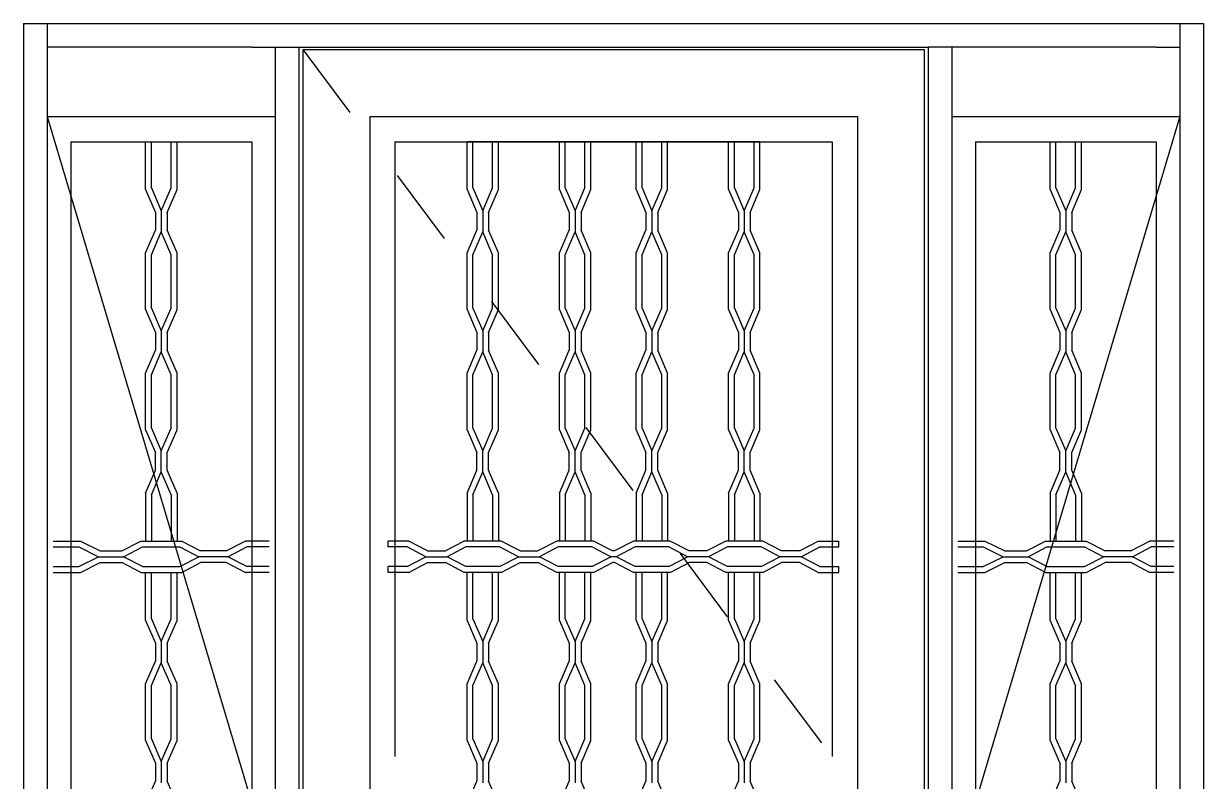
# Model space of a CAD drawing. Header units: millimetres. Extents: x 1.63 to 3.13, y 1315.97 to 1318.12.
# Drawn here: x 1.625 to 3.125, y 1317.153 to 1318.116 of the extents above; entities that cross this region are included whole.
import ezdxf

# ---------------------------------------------------------------- set-up
doc = ezdxf.new("R2010")
doc.units = ezdxf.units.MM
doc.header["$LTSCALE"] = 0.5
doc.linetypes.add('DASHED2', pattern=[9.525, 6.35, -3.175])
doc.linetypes.add('HIDDEN2', pattern=[0.1875, 0.125, -0.0625])
doc.layers.add('Gravia_Portas', color=1, linetype='Continuous')
doc.layers.add('Gravia_Portas_hidden2', color=1, linetype='HIDDEN2')

msp = doc.modelspace()

# ---------------------------------------------------------------- linework, layer by layer
at = {"layer": 'Gravia_Portas', "color": 2}
for p, q in [((1.6252, 1318.116), (3.1252, 1318.116)), ((1.6252, 1318.116), (1.6252, 1315.966)), ((3.1252, 1318.116), (3.1252, 1315.966))]:
    msp.add_line(p, q, dxfattribs=at)
at = {"layer": 'Gravia_Portas'}
for p, q in [((1.6552, 1318.116), (1.6552, 1315.966)), ((3.0952, 1318.116), (3.1252, 1318.116)), ((3.0952, 1318.116), (3.0952, 1315.966)), ((1.9152, 1318.086), (1.6552, 1318.086)), ((1.9152, 1318.086), (1.9752, 1318.086)), ((1.9452, 1318.086), (1.9452, 1315.966)), ((1.9752, 1318.086), (2.7752, 1318.086)), ((1.9752, 1318.086), (1.9752, 1315.966)), ((1.9802, 1318.083), (2.7702, 1318.083)), ((1.9802, 1318.083), (1.9802, 1315.993)), ((2.7702, 1318.083), (2.7702, 1315.993)), ((3.0652, 1318.086), (2.7752, 1318.086)), ((2.7752, 1318.086), (2.7752, 1315.966)), ((2.7752, 1318.086), (2.7752, 1315.966)), ((2.8052, 1318.086), (2.8052, 1315.966)), ((3.0652, 1318.086), (3.0952, 1318.086)), ((1.6552, 1317.998), (1.9452, 1317.998)), ((2.0652, 1317.998), (2.6852, 1317.998)), ((2.0652, 1317.998), (2.6852, 1317.998)), ((2.0652, 1317.998), (2.0652, 1315.993)), ((2.0652, 1317.998), (2.0652, 1316.078)), ((2.6852, 1317.998), (2.6852, 1315.993)), ((2.6852, 1317.998), (2.6852, 1316.078)), ((2.8052, 1317.998), (3.0952, 1317.998)), ((1.6852, 1317.966), (1.9152, 1317.966)), ((1.6852, 1317.966), (1.6852, 1316.372)), ((1.7802, 1317.966), (1.8202, 1317.966)), ((1.7802, 1317.9051), (1.7802, 1317.966)), ((1.7877, 1317.9072), (1.7877, 1317.966)), ((1.8127, 1317.9072), (1.8127, 1317.966)), ((1.8202, 1317.9051), (1.8202, 1317.966)), ((1.9152, 1317.966), (1.9152, 1316.372)), ((2.0972, 1317.966), (2.6532, 1317.966)), ((2.0972, 1317.966), (2.6532, 1317.966)), ((2.0972, 1317.966), (2.0972, 1317.185)), ((2.1889, 1317.9051), (2.1889, 1317.966)), ((2.5614, 1317.966), (2.1889, 1317.966)), ((2.1964, 1317.9072), (2.1964, 1317.966)), ((2.2214, 1317.9072), (2.2214, 1317.966)), ((2.2289, 1317.9051), (2.2289, 1317.966)), ((2.3064, 1317.9051), (2.3064, 1317.966)), ((2.3139, 1317.9072), (2.3139, 1317.966)), ((2.3389, 1317.9072), (2.3389, 1317.966)), ((2.3464, 1317.9051), (2.3464, 1317.966)), ((2.4039, 1317.9051), (2.4039, 1317.966)), ((2.4114, 1317.9072), (2.4114, 1317.966)), ((2.4364, 1317.9072), (2.4364, 1317.966)), ((2.4439, 1317.9051), (2.4439, 1317.966)), ((2.5214, 1317.9051), (2.5214, 1317.966)), ((2.5289, 1317.9072), (2.5289, 1317.966)), ((2.5539, 1317.9072), (2.5539, 1317.966)), ((2.5614, 1317.9051), (2.5614, 1317.966)), ((2.6532, 1317.966), (2.6532, 1317.185)), ((2.8352, 1317.966), (3.0652, 1317.966)), ((2.8352, 1317.966), (2.8352, 1316.372)), ((2.9302, 1317.966), (2.9702, 1317.966)), ((2.9302, 1317.9051), (2.9302, 1317.966)), ((2.9377, 1317.9072), (2.9377, 1317.966)), ((2.9627, 1317.9072), (2.9627, 1317.966)), ((2.9702, 1317.9051), (2.9702, 1317.966)), ((3.0652, 1317.966), (3.0652, 1316.372)), ((1.7802, 1317.9051), (1.7927, 1317.8761)), ((1.7877, 1317.9072), (1.8002, 1317.8783)), ((1.8002, 1317.8783), (1.8127, 1317.9072)), ((1.8077, 1317.8761), (1.8202, 1317.9051)), ((2.1889, 1317.9051), (2.2014, 1317.8761)), ((2.1964, 1317.9072), (2.2089, 1317.8783)), ((2.2089, 1317.8783), (2.2214, 1317.9072)), ((2.2164, 1317.8761), (2.2289, 1317.9051)), ((2.3064, 1317.9051), (2.3189, 1317.8761)), ((2.3139, 1317.9072), (2.3264, 1317.8783)), ((2.3264, 1317.8783), (2.3389, 1317.9072)), ((2.3339, 1317.8761), (2.3464, 1317.9051)), ((2.4039, 1317.9051), (2.4164, 1317.8761)), ((2.4114, 1317.9072), (2.4239, 1317.8783)), ((2.4239, 1317.8783), (2.4364, 1317.9072)), ((2.4314, 1317.8761), (2.4439, 1317.9051)), ((2.5214, 1317.9051), (2.5339, 1317.8761)), ((2.5289, 1317.9072), (2.5414, 1317.8783)), ((2.5414, 1317.8783), (2.5539, 1317.9072)), ((2.5489, 1317.8761), (2.5614, 1317.9051)), ((2.9302, 1317.9051), (2.9427, 1317.8761)), ((2.9377, 1317.9072), (2.9502, 1317.8783)), ((2.9502, 1317.8783), (2.9627, 1317.9072)), ((2.9577, 1317.8761), (2.9702, 1317.9051)), ((1.7927, 1317.8761), (1.7927, 1317.8535)), ((1.8002, 1317.8783), (1.8002, 1317.8514)), ((1.8077, 1317.8761), (1.8077, 1317.8535)), ((2.2014, 1317.8761), (2.2014, 1317.8535)), ((2.2089, 1317.8783), (2.2089, 1317.8514)), ((2.2164, 1317.8761), (2.2164, 1317.8535)), ((2.3189, 1317.8761), (2.3189, 1317.8535)), ((2.3264, 1317.8783), (2.3264, 1317.8514)), ((2.3339, 1317.8761), (2.3339, 1317.8535)), ((2.4164, 1317.8761), (2.4164, 1317.8535)), ((2.4239, 1317.8783), (2.4239, 1317.8514)), ((2.4314, 1317.8761), (2.4314, 1317.8535)), ((2.5339, 1317.8761), (2.5339, 1317.8535)), ((2.5414, 1317.8783), (2.5414, 1317.8514)), ((2.5489, 1317.8761), (2.5489, 1317.8535)), ((2.9427, 1317.8761), (2.9427, 1317.8535)), ((2.9502, 1317.8783), (2.9502, 1317.8514)), ((2.9577, 1317.8761), (2.9577, 1317.8535)), ((1.7802, 1317.8246), (1.7927, 1317.8535)), ((1.7877, 1317.8224), (1.8002, 1317.8514)), ((1.8127, 1317.8224), (1.8002, 1317.8514)), ((1.8202, 1317.8246), (1.8077, 1317.8535)), ((2.1889, 1317.8246), (2.2014, 1317.8535)), ((2.1964, 1317.8224), (2.2089, 1317.8514)), ((2.2214, 1317.8224), (2.2089, 1317.8514)), ((2.2289, 1317.8246), (2.2164, 1317.8535)), ((2.3064, 1317.8246), (2.3189, 1317.8535)), ((2.3139, 1317.8224), (2.3264, 1317.8514)), ((2.3389, 1317.8224), (2.3264, 1317.8514)), ((2.3464, 1317.8246), (2.3339, 1317.8535)), ((2.4039, 1317.8246), (2.4164, 1317.8535)), ((2.4114, 1317.8224), (2.4239, 1317.8514)), ((2.4364, 1317.8224), (2.4239, 1317.8514)), ((2.4439, 1317.8246), (2.4314, 1317.8535)), ((2.5214, 1317.8246), (2.5339, 1317.8535)), ((2.5289, 1317.8224), (2.5414, 1317.8514)), ((2.5539, 1317.8224), (2.5414, 1317.8514)), ((2.5614, 1317.8246), (2.5489, 1317.8535)), ((2.9302, 1317.8246), (2.9427, 1317.8535)), ((2.9377, 1317.8224), (2.9502, 1317.8514)), ((2.9627, 1317.8224), (2.9502, 1317.8514)), ((2.9702, 1317.8246), (2.9577, 1317.8535)), ((1.7802, 1317.7526), (1.7802, 1317.8246)), ((1.7877, 1317.7547), (1.7877, 1317.8224)), ((1.8127, 1317.7547), (1.8127, 1317.8224)), ((1.8202, 1317.7526), (1.8202, 1317.8246)), ((2.1889, 1317.7526), (2.1889, 1317.8246)), ((2.1964, 1317.7547), (2.1964, 1317.8224)), ((2.2214, 1317.7547), (2.2214, 1317.8224)), ((2.2289, 1317.7526), (2.2289, 1317.8246)), ((2.3064, 1317.7526), (2.3064, 1317.8246)), ((2.3139, 1317.7547), (2.3139, 1317.8224)), ((2.3389, 1317.7547), (2.3389, 1317.8224)), ((2.3464, 1317.7526), (2.3464, 1317.8246)), ((2.4039, 1317.7526), (2.4039, 1317.8246)), ((2.4114, 1317.7547), (2.4114, 1317.8224)), ((2.4364, 1317.7547), (2.4364, 1317.8224)), ((2.4439, 1317.7526), (2.4439, 1317.8246)), ((2.5214, 1317.7526), (2.5214, 1317.8246)), ((2.5289, 1317.7547), (2.5289, 1317.8224)), ((2.5539, 1317.7547), (2.5539, 1317.8224)), ((2.5614, 1317.7526), (2.5614, 1317.8246)), ((2.9302, 1317.7526), (2.9302, 1317.8246)), ((2.9377, 1317.7547), (2.9377, 1317.8224)), ((2.9627, 1317.7547), (2.9627, 1317.8224)), ((2.9702, 1317.7526), (2.9702, 1317.8246)), ((1.7802, 1317.7526), (1.7927, 1317.7236)), ((1.7877, 1317.7547), (1.8002, 1317.7258)), ((1.8002, 1317.7258), (1.8127, 1317.7547)), ((1.8077, 1317.7236), (1.8202, 1317.7526)), ((2.1889, 1317.7526), (2.2014, 1317.7236)), ((2.1964, 1317.7547), (2.2089, 1317.7258)), ((2.2089, 1317.7258), (2.2214, 1317.7547)), ((2.2164, 1317.7236), (2.2289, 1317.7526)), ((2.3064, 1317.7526), (2.3189, 1317.7236)), ((2.3139, 1317.7547), (2.3264, 1317.7258)), ((2.3264, 1317.7258), (2.3389, 1317.7547)), ((2.3339, 1317.7236), (2.3464, 1317.7526)), ((2.4039, 1317.7526), (2.4164, 1317.7236)), ((2.4114, 1317.7547), (2.4239, 1317.7258)), ((2.4239, 1317.7258), (2.4364, 1317.7547)), ((2.4314, 1317.7236), (2.4439, 1317.7526)), ((2.5214, 1317.7526), (2.5339, 1317.7236)), ((2.5289, 1317.7547), (2.5414, 1317.7258)), ((2.5414, 1317.7258), (2.5539, 1317.7547)), ((2.5489, 1317.7236), (2.5614, 1317.7526)), ((2.9302, 1317.7526), (2.9427, 1317.7236)), ((2.9377, 1317.7547), (2.9502, 1317.7258)), ((2.9502, 1317.7258), (2.9627, 1317.7547)), ((2.9577, 1317.7236), (2.9702, 1317.7526)), ((1.7927, 1317.7236), (1.7927, 1317.701)), ((1.8002, 1317.7258), (1.8002, 1317.6989)), ((1.8077, 1317.7236), (1.8077, 1317.701)), ((2.2014, 1317.7236), (2.2014, 1317.701)), ((2.2089, 1317.7258), (2.2089, 1317.6989)), ((2.2164, 1317.7236), (2.2164, 1317.701)), ((2.3189, 1317.7236), (2.3189, 1317.701)), ((2.3264, 1317.7258), (2.3264, 1317.6989)), ((2.3339, 1317.7236), (2.3339, 1317.701)), ((2.4164, 1317.7236), (2.4164, 1317.701)), ((2.4239, 1317.7258), (2.4239, 1317.6989)), ((2.4314, 1317.7236), (2.4314, 1317.701)), ((2.5339, 1317.7236), (2.5339, 1317.701)), ((2.5414, 1317.7258), (2.5414, 1317.6989)), ((2.5489, 1317.7236), (2.5489, 1317.701)), ((2.9427, 1317.7236), (2.9427, 1317.701)), ((2.9502, 1317.7258), (2.9502, 1317.6989)), ((2.9577, 1317.7236), (2.9577, 1317.701)), ((1.7802, 1317.6721), (1.7927, 1317.701)), ((1.7877, 1317.6699), (1.8002, 1317.6989)), ((1.8127, 1317.6699), (1.8002, 1317.6989)), ((1.8202, 1317.6721), (1.8077, 1317.701)), ((2.1889, 1317.6721), (2.2014, 1317.701)), ((2.1964, 1317.6699), (2.2089, 1317.6989)), ((2.2214, 1317.6699), (2.2089, 1317.6989)), ((2.2289, 1317.6721), (2.2164, 1317.701)), ((2.3064, 1317.6721), (2.3189, 1317.701)), ((2.3139, 1317.6699), (2.3264, 1317.6989)), ((2.3389, 1317.6699), (2.3264, 1317.6989)), ((2.3464, 1317.6721), (2.3339, 1317.701)), ((2.4039, 1317.6721), (2.4164, 1317.701)), ((2.4114, 1317.6699), (2.4239, 1317.6989)), ((2.4364, 1317.6699), (2.4239, 1317.6989)), ((2.4439, 1317.6721), (2.4314, 1317.701)), ((2.5214, 1317.6721), (2.5339, 1317.701)), ((2.5289, 1317.6699), (2.5414, 1317.6989)), ((2.5539, 1317.6699), (2.5414, 1317.6989)), ((2.5614, 1317.6721), (2.5489, 1317.701)), ((2.9302, 1317.6721), (2.9427, 1317.701)), ((2.9377, 1317.6699), (2.9502, 1317.6989)), ((2.9627, 1317.6699), (2.9502, 1317.6989)), ((2.9702, 1317.6721), (2.9577, 1317.701)), ((1.7802, 1317.6001), (1.7802, 1317.6721)), ((1.7877, 1317.6022), (1.7877, 1317.6699)), ((1.8127, 1317.6022), (1.8127, 1317.6699)), ((1.8202, 1317.6001), (1.8202, 1317.6721)), ((2.1889, 1317.6001), (2.1889, 1317.6721)), ((2.1964, 1317.6022), (2.1964, 1317.6699)), ((2.2214, 1317.6022), (2.2214, 1317.6699)), ((2.2289, 1317.6001), (2.2289, 1317.6721)), ((2.3064, 1317.6001), (2.3064, 1317.6721)), ((2.3139, 1317.6022), (2.3139, 1317.6699)), ((2.3389, 1317.6022), (2.3389, 1317.6699)), ((2.3464, 1317.6001), (2.3464, 1317.6721)), ((2.4039, 1317.6001), (2.4039, 1317.6721)), ((2.4114, 1317.6022), (2.4114, 1317.6699)), ((2.4364, 1317.6022), (2.4364, 1317.6699)), ((2.4439, 1317.6001), (2.4439, 1317.6721)), ((2.5214, 1317.6001), (2.5214, 1317.6721)), ((2.5289, 1317.6022), (2.5289, 1317.6699)), ((2.5539, 1317.6022), (2.5539, 1317.6699)), ((2.5614, 1317.6001), (2.5614, 1317.6721)), ((2.9302, 1317.6001), (2.9302, 1317.6721)), ((2.9377, 1317.6022), (2.9377, 1317.6699)), ((2.9627, 1317.6022), (2.9627, 1317.6699)), ((2.9702, 1317.6001), (2.9702, 1317.6721)), ((1.7802, 1317.6001), (1.7927, 1317.5711)), ((1.7877, 1317.6022), (1.8002, 1317.5733)), ((1.8002, 1317.5733), (1.8127, 1317.6022)), ((1.8077, 1317.5711), (1.8202, 1317.6001)), ((2.1889, 1317.6001), (2.2014, 1317.5711)), ((2.1964, 1317.6022), (2.2089, 1317.5733)), ((2.2089, 1317.5733), (2.2214, 1317.6022)), ((2.2164, 1317.5711), (2.2289, 1317.6001)), ((2.3064, 1317.6001), (2.3189, 1317.5711)), ((2.3139, 1317.6022), (2.3264, 1317.5733)), ((2.3264, 1317.5733), (2.3389, 1317.6022)), ((2.3339, 1317.5711), (2.3464, 1317.6001)), ((2.4039, 1317.6001), (2.4164, 1317.5711)), ((2.4114, 1317.6022), (2.4239, 1317.5733)), ((2.4239, 1317.5733), (2.4364, 1317.6022)), ((2.4314, 1317.5711), (2.4439, 1317.6001)), ((2.5214, 1317.6001), (2.5339, 1317.5711)), ((2.5289, 1317.6022), (2.5414, 1317.5733)), ((2.5414, 1317.5733), (2.5539, 1317.6022)), ((2.5489, 1317.5711), (2.5614, 1317.6001)), ((2.9302, 1317.6001), (2.9427, 1317.5711)), ((2.9377, 1317.6022), (2.9502, 1317.5733)), ((2.9502, 1317.5733), (2.9627, 1317.6022)), ((2.9577, 1317.5711), (2.9702, 1317.6001)), ((1.7927, 1317.5485), (1.7927, 1317.5711)), ((1.8002, 1317.5464), (1.8002, 1317.5733)), ((1.8077, 1317.5485), (1.8077, 1317.5711)), ((2.2014, 1317.5485), (2.2014, 1317.5711)), ((2.2089, 1317.5464), (2.2089, 1317.5733)), ((2.2164, 1317.5485), (2.2164, 1317.5711)), ((2.3189, 1317.5485), (2.3189, 1317.5711)), ((2.3264, 1317.5464), (2.3264, 1317.5733)), ((2.3339, 1317.5485), (2.3339, 1317.5711)), ((2.4164, 1317.5485), (2.4164, 1317.5711)), ((2.4239, 1317.5464), (2.4239, 1317.5733)), ((2.4314, 1317.5485), (2.4314, 1317.5711)), ((2.5339, 1317.5485), (2.5339, 1317.5711)), ((2.5414, 1317.5464), (2.5414, 1317.5733)), ((2.5489, 1317.5485), (2.5489, 1317.5711)), ((2.9427, 1317.5485), (2.9427, 1317.5711)), ((2.9502, 1317.5464), (2.9502, 1317.5733)), ((2.9577, 1317.5485), (2.9577, 1317.5711)), ((1.7802, 1317.5196), (1.7927, 1317.5485)), ((1.7877, 1317.5174), (1.8002, 1317.5464)), ((1.8127, 1317.5174), (1.8002, 1317.5464)), ((1.8202, 1317.5196), (1.8077, 1317.5485)), ((2.1889, 1317.5196), (2.2014, 1317.5485)), ((2.1964, 1317.5174), (2.2089, 1317.5464)), ((2.2214, 1317.5174), (2.2089, 1317.5464)), ((2.2289, 1317.5196), (2.2164, 1317.5485)), ((2.3064, 1317.5196), (2.3189, 1317.5485)), ((2.3139, 1317.5174), (2.3264, 1317.5464)), ((2.3389, 1317.5174), (2.3264, 1317.5464)), ((2.3464, 1317.5196), (2.3339, 1317.5485)), ((2.4039, 1317.5196), (2.4164, 1317.5485)), ((2.4114, 1317.5174), (2.4239, 1317.5464)), ((2.4364, 1317.5174), (2.4239, 1317.5464)), ((2.4439, 1317.5196), (2.4314, 1317.5485)), ((2.5214, 1317.5196), (2.5339, 1317.5485)), ((2.5289, 1317.5174), (2.5414, 1317.5464)), ((2.5539, 1317.5174), (2.5414, 1317.5464)), ((2.5614, 1317.5196), (2.5489, 1317.5485)), ((2.9302, 1317.5196), (2.9427, 1317.5485)), ((2.9377, 1317.5174), (2.9502, 1317.5464)), ((2.9627, 1317.5174), (2.9502, 1317.5464)), ((2.9702, 1317.5196), (2.9577, 1317.5485)), ((1.7802, 1317.5196), (1.7802, 1317.4587)), ((1.7877, 1317.5174), (1.7877, 1317.4587)), ((1.8127, 1317.5174), (1.8127, 1317.4587)), ((1.8202, 1317.5196), (1.8202, 1317.4587)), ((2.1889, 1317.5196), (2.1889, 1317.4587)), ((2.1964, 1317.5174), (2.1964, 1317.4587)), ((2.2214, 1317.5174), (2.2214, 1317.4587)), ((2.2289, 1317.5196), (2.2289, 1317.4587)), ((2.3064, 1317.5196), (2.3064, 1317.4587)), ((2.3139, 1317.5174), (2.3139, 1317.4587)), ((2.3389, 1317.5174), (2.3389, 1317.4587)), ((2.3464, 1317.5196), (2.3464, 1317.4587)), ((2.4039, 1317.5196), (2.4039, 1317.4587)), ((2.4114, 1317.5174), (2.4114, 1317.4587)), ((2.4364, 1317.5174), (2.4364, 1317.4587)), ((2.4439, 1317.5196), (2.4439, 1317.4587)), ((2.5214, 1317.5196), (2.5214, 1317.4587)), ((2.5289, 1317.5174), (2.5289, 1317.4587)), ((2.5539, 1317.5174), (2.5539, 1317.4587)), ((2.5614, 1317.5196), (2.5614, 1317.4587)), ((2.9302, 1317.5196), (2.9302, 1317.4587)), ((2.9377, 1317.5174), (2.9377, 1317.4587)), ((2.9627, 1317.5174), (2.9627, 1317.4587)), ((2.9702, 1317.5196), (2.9702, 1317.4587)), ((1.6629, 1317.4587), (1.6974, 1317.4587)), ((1.6629, 1317.4512), (1.6953, 1317.4512)), ((1.6953, 1317.4512), (1.7205, 1317.4387)), ((1.6974, 1317.4587), (1.7226, 1317.4462)), ((1.7502, 1317.4462), (1.7742, 1317.4587)), ((1.7523, 1317.4387), (1.7763, 1317.4512)), ((1.7742, 1317.4587), (1.8262, 1317.4587)), ((1.7763, 1317.4512), (1.824, 1317.4512)), ((1.824, 1317.4512), (1.848, 1317.4387)), ((1.8262, 1317.4587), (1.8501, 1317.4462)), ((1.8827, 1317.4462), (1.9067, 1317.4587)), ((1.8848, 1317.4387), (1.9088, 1317.4512)), ((1.9374, 1317.4587), (1.9067, 1317.4587)), ((1.9374, 1317.4512), (1.9088, 1317.4512)), ((2.0887, 1317.4512), (2.0887, 1317.4587)), ((2.1149, 1317.4587), (2.0887, 1317.4587)), ((2.1128, 1317.4512), (2.0887, 1317.4512)), ((2.1367, 1317.4387), (2.1128, 1317.4512)), ((2.1388, 1317.4462), (2.1149, 1317.4587)), ((2.1854, 1317.4587), (2.1615, 1317.4462)), ((2.1875, 1317.4512), (2.1636, 1317.4387)), ((2.2324, 1317.4587), (2.1854, 1317.4587)), ((2.2303, 1317.4512), (2.1875, 1317.4512)), ((2.2314, 1317.4587), (2.1914, 1317.4587)), ((2.2542, 1317.4387), (2.2303, 1317.4512)), ((2.2563, 1317.4462), (2.2324, 1317.4587)), ((2.3029, 1317.4587), (2.279, 1317.4462)), ((2.305, 1317.4512), (2.2811, 1317.4387)), ((2.3499, 1317.4587), (2.3029, 1317.4587)), ((2.3478, 1317.4512), (2.305, 1317.4512)), ((2.3717, 1317.4387), (2.3478, 1317.4512)), ((2.3738, 1317.4462), (2.3499, 1317.4587)), ((2.4004, 1317.4587), (2.3765, 1317.4462)), ((2.4025, 1317.4512), (2.3786, 1317.4387)), ((2.4474, 1317.4587), (2.4004, 1317.4587)), ((2.4453, 1317.4512), (2.4025, 1317.4512)), ((2.4692, 1317.4387), (2.4453, 1317.4512)), ((2.4713, 1317.4462), (2.4474, 1317.4587)), ((2.5179, 1317.4587), (2.494, 1317.4462)), ((2.52, 1317.4512), (2.4961, 1317.4387)), ((2.5649, 1317.4587), (2.5179, 1317.4587)), ((2.5628, 1317.4512), (2.52, 1317.4512)), ((2.5867, 1317.4387), (2.5628, 1317.4512)), ((2.5888, 1317.4462), (2.5649, 1317.4587)), ((2.6115, 1317.4462), (2.6354, 1317.4587)), ((2.6136, 1317.4387), (2.6375, 1317.4512)), ((2.6354, 1317.4587), (2.6617, 1317.4587)), ((2.6375, 1317.4512), (2.6617, 1317.4512)), ((2.6617, 1317.4512), (2.6617, 1317.4587)), ((2.8129, 1317.4587), (2.8474, 1317.4587)), ((2.8129, 1317.4512), (2.8453, 1317.4512)), ((2.8453, 1317.4512), (2.8705, 1317.4387)), ((2.8474, 1317.4587), (2.8726, 1317.4462)), ((2.9002, 1317.4462), (2.9242, 1317.4587)), ((2.9023, 1317.4387), (2.9263, 1317.4512)), ((2.9242, 1317.4587), (2.9762, 1317.4587)), ((2.9263, 1317.4512), (2.974, 1317.4512)), ((2.974, 1317.4512), (2.998, 1317.4387)), ((2.9762, 1317.4587), (3.0001, 1317.4462)), ((3.0327, 1317.4462), (3.0567, 1317.4587)), ((3.0348, 1317.4387), (3.0588, 1317.4512)), ((3.0874, 1317.4587), (3.0567, 1317.4587)), ((3.0874, 1317.4512), (3.0588, 1317.4512)), ((1.6953, 1317.4262), (1.7205, 1317.4387)), ((1.7205, 1317.4387), (1.7523, 1317.4387)), ((1.7226, 1317.4462), (1.7502, 1317.4462)), ((1.7763, 1317.4262), (1.7523, 1317.4387)), ((1.824, 1317.4262), (1.848, 1317.4387)), ((1.8848, 1317.4387), (1.848, 1317.4387)), ((1.8827, 1317.4462), (1.8501, 1317.4462)), ((1.9088, 1317.4262), (1.8848, 1317.4387)), ((2.1128, 1317.4262), (2.1367, 1317.4387)), ((2.1367, 1317.4387), (2.1636, 1317.4387)), ((2.1388, 1317.4462), (2.1615, 1317.4462)), ((2.1875, 1317.4262), (2.1636, 1317.4387)), ((2.2303, 1317.4262), (2.2542, 1317.4387)), ((2.2542, 1317.4387), (2.2811, 1317.4387)), ((2.2563, 1317.4462), (2.279, 1317.4462)), ((2.305, 1317.4262), (2.2811, 1317.4387)), ((2.3478, 1317.4262), (2.3717, 1317.4387)), ((2.3786, 1317.4387), (2.3717, 1317.4387)), ((2.3765, 1317.4462), (2.3738, 1317.4462)), ((2.4025, 1317.4262), (2.3786, 1317.4387)), ((2.4453, 1317.4262), (2.4692, 1317.4387)), ((2.4961, 1317.4387), (2.4692, 1317.4387)), ((2.494, 1317.4462), (2.4713, 1317.4462)), ((2.52, 1317.4262), (2.4961, 1317.4387)), ((2.5628, 1317.4262), (2.5867, 1317.4387)), ((2.6136, 1317.4387), (2.5867, 1317.4387)), ((2.6115, 1317.4462), (2.5888, 1317.4462)), ((2.6375, 1317.4262), (2.6136, 1317.4387)), ((2.8453, 1317.4262), (2.8705, 1317.4387)), ((2.8705, 1317.4387), (2.9023, 1317.4387)), ((2.8726, 1317.4462), (2.9002, 1317.4462)), ((2.9263, 1317.4262), (2.9023, 1317.4387)), ((2.974, 1317.4262), (2.998, 1317.4387)), ((3.0348, 1317.4387), (2.998, 1317.4387)), ((3.0327, 1317.4462), (3.0001, 1317.4462)), ((3.0588, 1317.4262), (3.0348, 1317.4387)), ((1.6629, 1317.4262), (1.6953, 1317.4262)), ((1.6974, 1317.4187), (1.7226, 1317.4312)), ((1.7226, 1317.4312), (1.7502, 1317.4312)), ((1.7742, 1317.4187), (1.7502, 1317.4312)), ((1.7763, 1317.4262), (1.824, 1317.4262)), ((1.8262, 1317.4187), (1.8501, 1317.4312)), ((1.8827, 1317.4312), (1.8501, 1317.4312)), ((1.9067, 1317.4187), (1.8827, 1317.4312)), ((1.9374, 1317.4262), (1.9088, 1317.4262)), ((2.0887, 1317.4187), (2.0887, 1317.4262)), ((2.1128, 1317.4262), (2.0887, 1317.4262)), ((2.1149, 1317.4187), (2.1388, 1317.4312)), ((2.1388, 1317.4312), (2.1615, 1317.4312)), ((2.1854, 1317.4187), (2.1615, 1317.4312)), ((2.2303, 1317.4262), (2.1875, 1317.4262)), ((2.2324, 1317.4187), (2.2563, 1317.4312)), ((2.2563, 1317.4312), (2.279, 1317.4312)), ((2.3029, 1317.4187), (2.279, 1317.4312)), ((2.3478, 1317.4262), (2.305, 1317.4262)), ((2.3499, 1317.4187), (2.3738, 1317.4312)), ((2.3765, 1317.4312), (2.3738, 1317.4312)), ((2.4004, 1317.4187), (2.3765, 1317.4312)), ((2.4453, 1317.4262), (2.4025, 1317.4262)), ((2.4474, 1317.4187), (2.4713, 1317.4312)), ((2.494, 1317.4312), (2.4713, 1317.4312)), ((2.5179, 1317.4187), (2.494, 1317.4312)), ((2.5628, 1317.4262), (2.52, 1317.4262)), ((2.5649, 1317.4187), (2.5888, 1317.4312)), ((2.6115, 1317.4312), (2.5888, 1317.4312)), ((2.6354, 1317.4187), (2.6115, 1317.4312)), ((2.6375, 1317.4262), (2.6617, 1317.4262)), ((2.6617, 1317.4187), (2.6617, 1317.4262)), ((2.8129, 1317.4262), (2.8453, 1317.4262)), ((2.8474, 1317.4187), (2.8726, 1317.4312)), ((2.8726, 1317.4312), (2.9002, 1317.4312)), ((2.9242, 1317.4187), (2.9002, 1317.4312)), ((2.9263, 1317.4262), (2.974, 1317.4262)), ((2.9762, 1317.4187), (3.0001, 1317.4312)), ((3.0327, 1317.4312), (3.0001, 1317.4312)), ((3.0567, 1317.4187), (3.0327, 1317.4312)), ((3.0874, 1317.4262), (3.0588, 1317.4262)), ((1.6629, 1317.4187), (1.6974, 1317.4187)), ((1.7742, 1317.4187), (1.8262, 1317.4187)), ((1.7802, 1317.3577), (1.7802, 1317.4187)), ((1.7877, 1317.3599), (1.7877, 1317.4187)), ((1.8127, 1317.3599), (1.8127, 1317.4187)), ((1.8202, 1317.3577), (1.8202, 1317.4187)), ((1.9374, 1317.4187), (1.9067, 1317.4187)), ((2.1149, 1317.4187), (2.0887, 1317.4187)), ((2.2324, 1317.4187), (2.1854, 1317.4187)), ((2.1889, 1317.3577), (2.1889, 1317.4187)), ((2.1964, 1317.3599), (2.1964, 1317.4187)), ((2.2214, 1317.3599), (2.2214, 1317.4187)), ((2.2289, 1317.3577), (2.2289, 1317.4187)), ((2.3499, 1317.4187), (2.3029, 1317.4187)), ((2.3064, 1317.3577), (2.3064, 1317.4187)), ((2.3139, 1317.3599), (2.3139, 1317.4187)), ((2.3389, 1317.3599), (2.3389, 1317.4187)), ((2.3464, 1317.3577), (2.3464, 1317.4187)), ((2.4474, 1317.4187), (2.4004, 1317.4187)), ((2.4039, 1317.3577), (2.4039, 1317.4187)), ((2.4114, 1317.3599), (2.4114, 1317.4187)), ((2.4364, 1317.3599), (2.4364, 1317.4187)), ((2.4439, 1317.3577), (2.4439, 1317.4187)), ((2.5649, 1317.4187), (2.5179, 1317.4187)), ((2.5214, 1317.3577), (2.5214, 1317.4187)), ((2.5289, 1317.3599), (2.5289, 1317.4187)), ((2.5539, 1317.3599), (2.5539, 1317.4187)), ((2.5614, 1317.3577), (2.5614, 1317.4187)), ((2.6354, 1317.4187), (2.6617, 1317.4187)), ((2.8129, 1317.4187), (2.8474, 1317.4187)), ((2.9242, 1317.4187), (2.9762, 1317.4187)), ((2.9302, 1317.3577), (2.9302, 1317.4187)), ((2.9377, 1317.3599), (2.9377, 1317.4187)), ((2.9627, 1317.3599), (2.9627, 1317.4187)), ((2.9702, 1317.3577), (2.9702, 1317.4187)), ((3.0874, 1317.4187), (3.0567, 1317.4187)), ((1.7802, 1317.3577), (1.7927, 1317.3288)), ((1.7877, 1317.3599), (1.8002, 1317.3309)), ((1.8002, 1317.3309), (1.8127, 1317.3599)), ((1.8077, 1317.3288), (1.8202, 1317.3577)), ((2.1889, 1317.3577), (2.2014, 1317.3288)), ((2.1964, 1317.3599), (2.2089, 1317.3309)), ((2.2089, 1317.3309), (2.2214, 1317.3599)), ((2.2164, 1317.3288), (2.2289, 1317.3577)), ((2.3064, 1317.3577), (2.3189, 1317.3288)), ((2.3139, 1317.3599), (2.3264, 1317.3309)), ((2.3264, 1317.3309), (2.3389, 1317.3599)), ((2.3339, 1317.3288), (2.3464, 1317.3577)), ((2.4039, 1317.3577), (2.4164, 1317.3288)), ((2.4114, 1317.3599), (2.4239, 1317.3309)), ((2.4239, 1317.3309), (2.4364, 1317.3599)), ((2.4314, 1317.3288), (2.4439, 1317.3577)), ((2.5214, 1317.3577), (2.5339, 1317.3288)), ((2.5289, 1317.3599), (2.5414, 1317.3309)), ((2.5414, 1317.3309), (2.5539, 1317.3599)), ((2.5489, 1317.3288), (2.5614, 1317.3577)), ((2.9302, 1317.3577), (2.9427, 1317.3288)), ((2.9377, 1317.3599), (2.9502, 1317.3309)), ((2.9502, 1317.3309), (2.9627, 1317.3599)), ((2.9577, 1317.3288), (2.9702, 1317.3577)), ((1.8002, 1317.3309), (1.8002, 1317.3041)), ((2.2089, 1317.3309), (2.2089, 1317.3041)), ((2.3264, 1317.3309), (2.3264, 1317.3041)), ((2.4239, 1317.3309), (2.4239, 1317.3041)), ((2.5414, 1317.3309), (2.5414, 1317.3041)), ((2.9502, 1317.3309), (2.9502, 1317.3041)), ((1.7927, 1317.3288), (1.7927, 1317.3062)), ((1.8077, 1317.3288), (1.8077, 1317.3062)), ((2.2014, 1317.3288), (2.2014, 1317.3062)), ((2.2164, 1317.3288), (2.2164, 1317.3062)), ((2.3189, 1317.3288), (2.3189, 1317.3062)), ((2.3339, 1317.3288), (2.3339, 1317.3062)), ((2.4164, 1317.3288), (2.4164, 1317.3062)), ((2.4314, 1317.3288), (2.4314, 1317.3062)), ((2.5339, 1317.3288), (2.5339, 1317.3062)), ((2.5489, 1317.3288), (2.5489, 1317.3062)), ((2.9427, 1317.3288), (2.9427, 1317.3062)), ((2.9577, 1317.3288), (2.9577, 1317.3062)), ((1.7802, 1317.2772), (1.7927, 1317.3062)), ((1.7877, 1317.2751), (1.8002, 1317.3041)), ((1.8127, 1317.2751), (1.8002, 1317.3041)), ((1.8202, 1317.2772), (1.8077, 1317.3062)), ((2.1889, 1317.2772), (2.2014, 1317.3062)), ((2.1964, 1317.2751), (2.2089, 1317.3041)), ((2.2214, 1317.2751), (2.2089, 1317.3041)), ((2.2289, 1317.2772), (2.2164, 1317.3062)), ((2.3064, 1317.2772), (2.3189, 1317.3062)), ((2.3139, 1317.2751), (2.3264, 1317.3041)), ((2.3389, 1317.2751), (2.3264, 1317.3041)), ((2.3464, 1317.2772), (2.3339, 1317.3062)), ((2.4039, 1317.2772), (2.4164, 1317.3062)), ((2.4114, 1317.2751), (2.4239, 1317.3041)), ((2.4364, 1317.2751), (2.4239, 1317.3041)), ((2.4439, 1317.2772), (2.4314, 1317.3062)), ((2.5214, 1317.2772), (2.5339, 1317.3062)), ((2.5289, 1317.2751), (2.5414, 1317.3041)), ((2.5539, 1317.2751), (2.5414, 1317.3041)), ((2.5614, 1317.2772), (2.5489, 1317.3062)), ((2.9302, 1317.2772), (2.9427, 1317.3062)), ((2.9377, 1317.2751), (2.9502, 1317.3041)), ((2.9627, 1317.2751), (2.9502, 1317.3041)), ((2.9702, 1317.2772), (2.9577, 1317.3062)), ((1.7802, 1317.2052), (1.7802, 1317.2772)), ((1.7877, 1317.2074), (1.7877, 1317.2751)), ((1.8127, 1317.2074), (1.8127, 1317.2751)), ((1.8202, 1317.2052), (1.8202, 1317.2772)), ((2.1889, 1317.2052), (2.1889, 1317.2772)), ((2.1964, 1317.2074), (2.1964, 1317.2751)), ((2.2214, 1317.2074), (2.2214, 1317.2751)), ((2.2289, 1317.2052), (2.2289, 1317.2772)), ((2.3064, 1317.2052), (2.3064, 1317.2772)), ((2.3139, 1317.2074), (2.3139, 1317.2751)), ((2.3389, 1317.2074), (2.3389, 1317.2751)), ((2.3464, 1317.2052), (2.3464, 1317.2772)), ((2.4039, 1317.2052), (2.4039, 1317.2772)), ((2.4114, 1317.2074), (2.4114, 1317.2751)), ((2.4364, 1317.2074), (2.4364, 1317.2751)), ((2.4439, 1317.2052), (2.4439, 1317.2772)), ((2.5214, 1317.2052), (2.5214, 1317.2772)), ((2.5289, 1317.2074), (2.5289, 1317.2751)), ((2.5539, 1317.2074), (2.5539, 1317.2751)), ((2.5614, 1317.2052), (2.5614, 1317.2772)), ((2.9302, 1317.2052), (2.9302, 1317.2772)), ((2.9377, 1317.2074), (2.9377, 1317.2751)), ((2.9627, 1317.2074), (2.9627, 1317.2751)), ((2.9702, 1317.2052), (2.9702, 1317.2772)), ((1.7802, 1317.2052), (1.7927, 1317.1763)), ((1.7877, 1317.2074), (1.8002, 1317.1784)), ((1.8002, 1317.1784), (1.8127, 1317.2074)), ((1.8077, 1317.1763), (1.8202, 1317.2052)), ((2.1889, 1317.2052), (2.2014, 1317.1763)), ((2.1964, 1317.2074), (2.2089, 1317.1784)), ((2.2089, 1317.1784), (2.2214, 1317.2074)), ((2.2164, 1317.1763), (2.2289, 1317.2052)), ((2.3064, 1317.2052), (2.3189, 1317.1763)), ((2.3139, 1317.2074), (2.3264, 1317.1784)), ((2.3264, 1317.1784), (2.3389, 1317.2074)), ((2.3339, 1317.1763), (2.3464, 1317.2052)), ((2.4039, 1317.2052), (2.4164, 1317.1763)), ((2.4114, 1317.2074), (2.4239, 1317.1784)), ((2.4239, 1317.1784), (2.4364, 1317.2074)), ((2.4314, 1317.1763), (2.4439, 1317.2052)), ((2.5214, 1317.2052), (2.5339, 1317.1763)), ((2.5289, 1317.2074), (2.5414, 1317.1784)), ((2.5414, 1317.1784), (2.5539, 1317.2074)), ((2.5489, 1317.1763), (2.5614, 1317.2052)), ((2.9302, 1317.2052), (2.9427, 1317.1763)), ((2.9377, 1317.2074), (2.9502, 1317.1784)), ((2.9502, 1317.1784), (2.9627, 1317.2074)), ((2.9577, 1317.1763), (2.9702, 1317.2052)), ((1.7927, 1317.1763), (1.7927, 1317.1537)), ((1.8002, 1317.1784), (1.8002, 1317.1516)), ((1.8077, 1317.1763), (1.8077, 1317.1537)), ((2.2014, 1317.1763), (2.2014, 1317.1537)), ((2.2089, 1317.1784), (2.2089, 1317.1516)), ((2.2164, 1317.1763), (2.2164, 1317.1537)), ((2.3189, 1317.1763), (2.3189, 1317.1537)), ((2.3264, 1317.1784), (2.3264, 1317.1516)), ((2.3339, 1317.1763), (2.3339, 1317.1537)), ((2.4164, 1317.1763), (2.4164, 1317.1537)), ((2.4239, 1317.1784), (2.4239, 1317.1516)), ((2.4314, 1317.1763), (2.4314, 1317.1537)), ((2.5339, 1317.1763), (2.5339, 1317.1537)), ((2.5414, 1317.1784), (2.5414, 1317.1516)), ((2.5489, 1317.1763), (2.5489, 1317.1537)), ((2.9427, 1317.1763), (2.9427, 1317.1537)), ((2.9502, 1317.1784), (2.9502, 1317.1516)), ((2.9577, 1317.1763), (2.9577, 1317.1537)), ((1.7802, 1317.1247), (1.7927, 1317.1537)), ((1.8202, 1317.1247), (1.8077, 1317.1537)), ((2.1889, 1317.1247), (2.2014, 1317.1537)), ((2.2289, 1317.1247), (2.2164, 1317.1537)), ((2.3064, 1317.1247), (2.3189, 1317.1537)), ((2.3464, 1317.1247), (2.3339, 1317.1537)), ((2.4039, 1317.1247), (2.4164, 1317.1537)), ((2.4439, 1317.1247), (2.4314, 1317.1537)), ((2.5214, 1317.1247), (2.5339, 1317.1537)), ((2.5614, 1317.1247), (2.5489, 1317.1537)), ((2.9302, 1317.1247), (2.9427, 1317.1537)), ((2.9702, 1317.1247), (2.9577, 1317.1537))]:
    msp.add_line(p, q, dxfattribs=at)
at = {"layer": 'Gravia_Portas', "linetype": 'DASHED2'}
for p, q in [((1.6552, 1317.998), (1.9452, 1317.026)), ((3.0952, 1317.998), (2.8052, 1317.026))]:
    msp.add_line(p, q, dxfattribs=at)
at = {"layer": 'Gravia_Portas_hidden2'}
msp.add_line((1.9802, 1318.083), (2.7702, 1317.028), dxfattribs=at)

doc.saveas('drawing.dxf')
